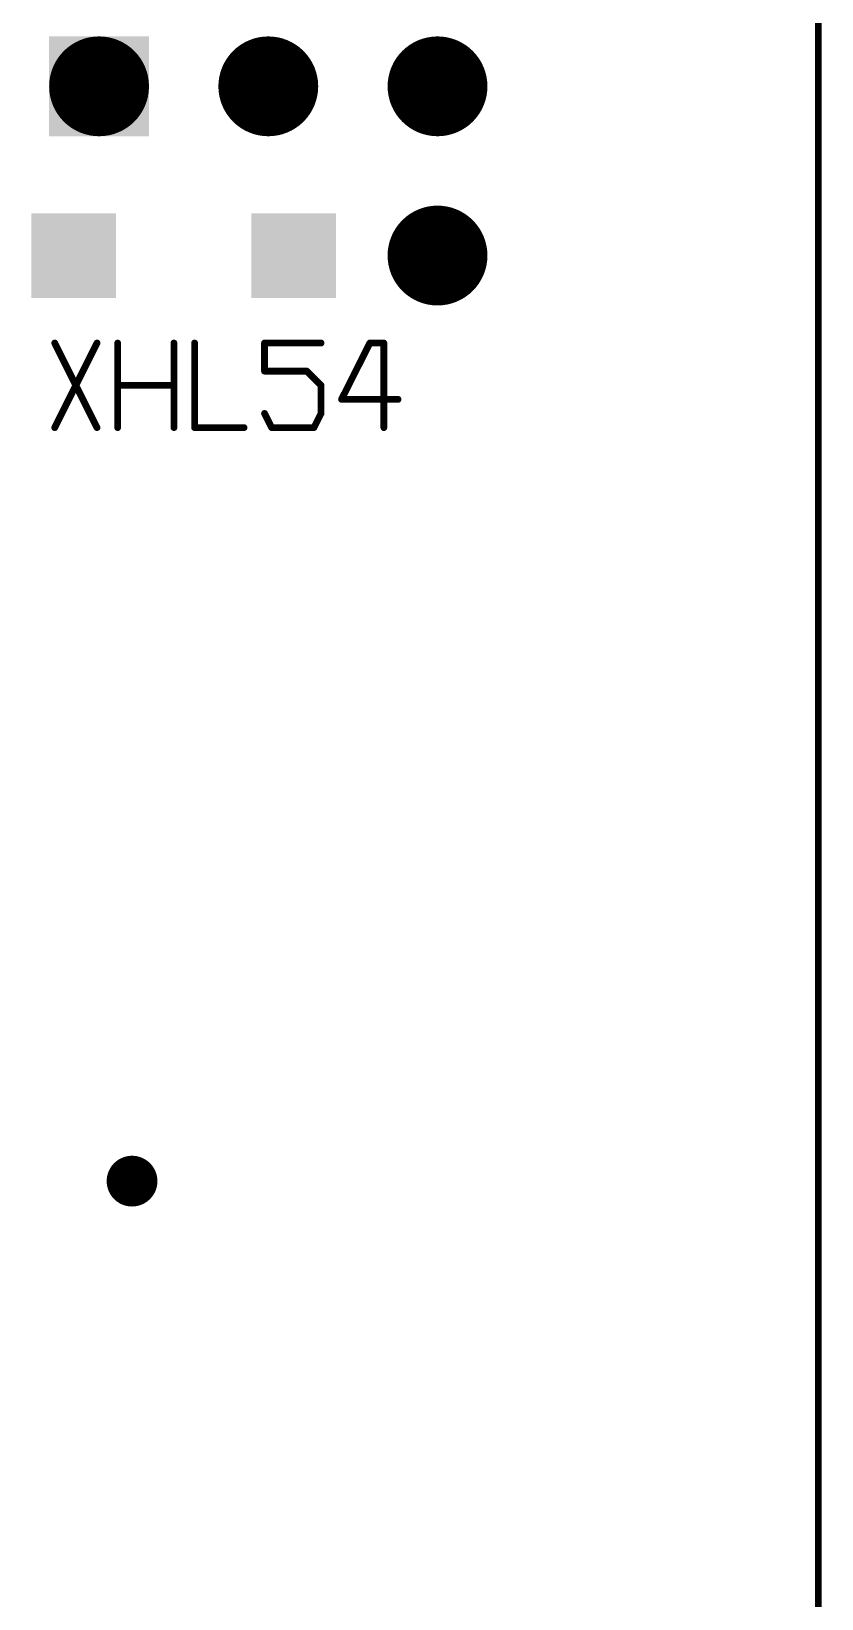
# Model space of a CAD drawing. Header units: millimetres. Extents: x 451 to 799, y 260 to 388.
# Drawn here: x 786.93 to 798.79, y 300.34 to 323.87 of the extents above; entities that cross this region are included whole.
import ezdxf

# ---------------------------------------------------------------- set-up
doc = ezdxf.new("R2010")
doc.units = ezdxf.units.MM
for name, color, linetype in [('3_A_', 4, 'Continuous'), ('4_A_', 54, 'Continuous'), ('5_A_', 7, 'Continuous'), ('8_A_', 3, 'Continuous')]:
    doc.layers.add(name, color=color, linetype=linetype)

# ---------------------------------------------------------------- blocks, each defined once
blk = doc.blocks.new('D24ROUND1_4986X1_4986')
blk.add_lwpolyline([(0.37465, 0, 0.7493, 0.7493, 1), (-0.37465, 0, 0.7493, 0.7493, 1), (0.37465, 0, 0.7493, 0.7493, 0)], format="xyseb")
blk = doc.blocks.new('D35ROUND0_762X0_762')
blk.add_lwpolyline([(0.1905, 0, 0.381, 0.381, 1), (-0.1905, 0, 0.381, 0.381, 1), (0.1905, 0, 0.381, 0.381, 0)], format="xyseb")
blk = doc.blocks.new('D16SQUARE1_27X1_27')
blk.add_solid([(-0.635, -0.635), (0.635, -0.635), (-0.635, 0.635), (0.635, 0.635)])
blk = doc.blocks.new('D41SQUARE1_4986X1_4986')
blk.add_solid([(-0.7493, -0.7493), (0.7493, -0.7493), (-0.7493, 0.7493), (0.7493, 0.7493)])
blk = doc.blocks.new('D47ROUND0_381X0_381')
blk.add_lwpolyline([(0.09525, 0, 0.1905, 0.1905, 1), (-0.09525, 0, 0.1905, 0.1905, 1), (0.09525, 0, 0.1905, 0.1905, 0)], format="xyseb")

msp = doc.modelspace()

# ---------------------------------------------------------------- linework, layer by layer
at = {"layer": '5_A_'}
for points in [[(787.912, 317.922, 0.102, 0.102, 0), (787.277, 319.192, 0.102, 0.102, 0)], [(787.912, 319.192, 0.102, 0.102, 0), (787.277, 317.922, 0.102, 0.102, 0)], [(788.222, 317.922, 0.102, 0.102, 0), (788.222, 319.192, 0.102, 0.102, 0)], [(789.068, 317.922, 0.102, 0.102, 0), (789.068, 319.192, 0.102, 0.102, 0)], [(789.378, 317.922, 0.102, 0.102, 0), (789.378, 319.192, 0.102, 0.102, 0)], [(790.427, 318.77, 0.102, 0.102, 0), (790.427, 319.192, 0.102, 0.102, 0)], [(790.427, 319.192, 0.102, 0.102, 0), (791.275, 319.192, 0.102, 0.102, 0)], [(791.582, 318.346, 0.102, 0.102, 0), (792.007, 319.192, 0.102, 0.102, 0)], [(792.007, 319.192, 0.102, 0.102, 0), (792.217, 319.192, 0.102, 0.102, 0)], [(792.217, 319.192, 0.102, 0.102, 0), (792.217, 317.922, 0.102, 0.102, 0)], [(791.062, 318.77, 0.102, 0.102, 0), (790.427, 318.77, 0.102, 0.102, 0)], [(791.275, 318.557, 0.102, 0.102, 0), (791.062, 318.77, 0.102, 0.102, 0)], [(789.068, 318.557, 0.102, 0.102, 0), (788.222, 318.557, 0.102, 0.102, 0)], [(791.275, 318.135, 0.102, 0.102, 0), (791.275, 318.557, 0.102, 0.102, 0)], [(792.431, 318.346, 0.102, 0.102, 0), (791.582, 318.346, 0.102, 0.102, 0)], [(790.427, 318.135, 0.102, 0.102, 0), (790.533, 317.922, 0.102, 0.102, 0)], [(791.168, 317.922, 0.102, 0.102, 0), (791.275, 318.135, 0.102, 0.102, 0)], [(790.119, 317.922, 0.102, 0.102, 0), (789.378, 317.922, 0.102, 0.102, 0)], [(790.533, 317.922, 0.102, 0.102, 0), (791.168, 317.922, 0.102, 0.102, 0)]]:
    msp.add_lwpolyline(points, format="xyseb", dxfattribs=at)
for points in [[(787.252, 319.192, 0.0508, 0.0508, 1), (787.303, 319.192, 0.0508, 0.0508, 1), (787.252, 319.192, 0.0508, 0.0508, 0)], [(787.252, 319.192, 0.0508, 0.0508, 1), (787.303, 319.192, 0.0508, 0.0508, 1), (787.252, 319.192, 0.0508, 0.0508, 0)], [(787.887, 319.192, 0.0508, 0.0508, 1), (787.938, 319.192, 0.0508, 0.0508, 1), (787.887, 319.192, 0.0508, 0.0508, 0)], [(788.197, 319.192, 0.0508, 0.0508, 1), (788.247, 319.192, 0.0508, 0.0508, 1), (788.197, 319.192, 0.0508, 0.0508, 0)], [(788.197, 319.192, 0.0508, 0.0508, 1), (788.247, 319.192, 0.0508, 0.0508, 1), (788.197, 319.192, 0.0508, 0.0508, 0)], [(789.042, 319.192, 0.0508, 0.0508, 1), (789.093, 319.192, 0.0508, 0.0508, 1), (789.042, 319.192, 0.0508, 0.0508, 0)], [(789.042, 319.192, 0.0508, 0.0508, 1), (789.093, 319.192, 0.0508, 0.0508, 1), (789.042, 319.192, 0.0508, 0.0508, 0)], [(789.352, 319.192, 0.0508, 0.0508, 1), (789.403, 319.192, 0.0508, 0.0508, 1), (789.352, 319.192, 0.0508, 0.0508, 0)], [(789.352, 319.192, 0.0508, 0.0508, 1), (789.403, 319.192, 0.0508, 0.0508, 1), (789.352, 319.192, 0.0508, 0.0508, 0)], [(790.401, 319.192, 0.0508, 0.0508, 1), (790.452, 319.192, 0.0508, 0.0508, 1), (790.401, 319.192, 0.0508, 0.0508, 0)], [(790.401, 319.192, 0.0508, 0.0508, 1), (790.452, 319.192, 0.0508, 0.0508, 1), (790.401, 319.192, 0.0508, 0.0508, 0)], [(790.401, 319.192, 0.0508, 0.0508, 1), (790.452, 319.192, 0.0508, 0.0508, 1), (790.401, 319.192, 0.0508, 0.0508, 0)], [(791.25, 319.192, 0.0508, 0.0508, 1), (791.301, 319.192, 0.0508, 0.0508, 1), (791.25, 319.192, 0.0508, 0.0508, 0)], [(791.25, 319.192, 0.0508, 0.0508, 1), (791.301, 319.192, 0.0508, 0.0508, 1), (791.25, 319.192, 0.0508, 0.0508, 0)], [(791.981, 319.192, 0.0508, 0.0508, 1), (792.032, 319.192, 0.0508, 0.0508, 1), (791.981, 319.192, 0.0508, 0.0508, 0)], [(791.981, 319.192, 0.0508, 0.0508, 1), (792.032, 319.192, 0.0508, 0.0508, 1), (791.981, 319.192, 0.0508, 0.0508, 0)], [(791.981, 319.192, 0.0508, 0.0508, 1), (792.032, 319.192, 0.0508, 0.0508, 1), (791.981, 319.192, 0.0508, 0.0508, 0)], [(792.192, 319.192, 0.0508, 0.0508, 1), (792.243, 319.192, 0.0508, 0.0508, 1), (792.192, 319.192, 0.0508, 0.0508, 0)], [(792.192, 319.192, 0.0508, 0.0508, 1), (792.243, 319.192, 0.0508, 0.0508, 1), (792.192, 319.192, 0.0508, 0.0508, 0)], [(792.192, 319.192, 0.0508, 0.0508, 1), (792.243, 319.192, 0.0508, 0.0508, 1), (792.192, 319.192, 0.0508, 0.0508, 0)], [(790.401, 318.77, 0.0508, 0.0508, 1), (790.452, 318.77, 0.0508, 0.0508, 1), (790.401, 318.77, 0.0508, 0.0508, 0)], [(790.401, 318.77, 0.0508, 0.0508, 1), (790.452, 318.77, 0.0508, 0.0508, 1), (790.401, 318.77, 0.0508, 0.0508, 0)], [(790.401, 318.77, 0.0508, 0.0508, 1), (790.452, 318.77, 0.0508, 0.0508, 1), (790.401, 318.77, 0.0508, 0.0508, 0)], [(791.036, 318.77, 0.0508, 0.0508, 1), (791.087, 318.77, 0.0508, 0.0508, 1), (791.036, 318.77, 0.0508, 0.0508, 0)], [(791.036, 318.77, 0.0508, 0.0508, 1), (791.087, 318.77, 0.0508, 0.0508, 1), (791.036, 318.77, 0.0508, 0.0508, 0)], [(791.036, 318.77, 0.0508, 0.0508, 1), (791.087, 318.77, 0.0508, 0.0508, 1), (791.036, 318.77, 0.0508, 0.0508, 0)], [(788.197, 318.557, 0.0508, 0.0508, 1), (788.247, 318.557, 0.0508, 0.0508, 1), (788.197, 318.557, 0.0508, 0.0508, 0)], [(788.197, 318.557, 0.0508, 0.0508, 1), (788.247, 318.557, 0.0508, 0.0508, 1), (788.197, 318.557, 0.0508, 0.0508, 0)], [(789.042, 318.557, 0.0508, 0.0508, 1), (789.093, 318.557, 0.0508, 0.0508, 1), (789.042, 318.557, 0.0508, 0.0508, 0)], [(791.25, 318.557, 0.0508, 0.0508, 1), (791.301, 318.557, 0.0508, 0.0508, 1), (791.25, 318.557, 0.0508, 0.0508, 0)], [(791.25, 318.557, 0.0508, 0.0508, 1), (791.301, 318.557, 0.0508, 0.0508, 1), (791.25, 318.557, 0.0508, 0.0508, 0)], [(791.25, 318.557, 0.0508, 0.0508, 1), (791.301, 318.557, 0.0508, 0.0508, 1), (791.25, 318.557, 0.0508, 0.0508, 0)], [(791.557, 318.346, 0.0508, 0.0508, 1), (791.608, 318.346, 0.0508, 0.0508, 1), (791.557, 318.346, 0.0508, 0.0508, 0)], [(791.557, 318.346, 0.0508, 0.0508, 1), (791.608, 318.346, 0.0508, 0.0508, 1), (791.557, 318.346, 0.0508, 0.0508, 0)], [(791.557, 318.346, 0.0508, 0.0508, 1), (791.608, 318.346, 0.0508, 0.0508, 1), (791.557, 318.346, 0.0508, 0.0508, 0)], [(792.405, 318.346, 0.0508, 0.0508, 1), (792.456, 318.346, 0.0508, 0.0508, 1), (792.405, 318.346, 0.0508, 0.0508, 0)], [(790.401, 318.135, 0.0508, 0.0508, 1), (790.452, 318.135, 0.0508, 0.0508, 1), (790.401, 318.135, 0.0508, 0.0508, 0)], [(791.25, 318.135, 0.0508, 0.0508, 1), (791.301, 318.135, 0.0508, 0.0508, 1), (791.25, 318.135, 0.0508, 0.0508, 0)], [(791.25, 318.135, 0.0508, 0.0508, 1), (791.301, 318.135, 0.0508, 0.0508, 1), (791.25, 318.135, 0.0508, 0.0508, 0)], [(791.25, 318.135, 0.0508, 0.0508, 1), (791.301, 318.135, 0.0508, 0.0508, 1), (791.25, 318.135, 0.0508, 0.0508, 0)], [(787.252, 317.922, 0.0508, 0.0508, 1), (787.303, 317.922, 0.0508, 0.0508, 1), (787.252, 317.922, 0.0508, 0.0508, 0)], [(787.252, 317.922, 0.0508, 0.0508, 1), (787.303, 317.922, 0.0508, 0.0508, 1), (787.252, 317.922, 0.0508, 0.0508, 0)], [(787.887, 317.922, 0.0508, 0.0508, 1), (787.938, 317.922, 0.0508, 0.0508, 1), (787.887, 317.922, 0.0508, 0.0508, 0)], [(788.197, 317.922, 0.0508, 0.0508, 1), (788.247, 317.922, 0.0508, 0.0508, 1), (788.197, 317.922, 0.0508, 0.0508, 0)], [(789.042, 317.922, 0.0508, 0.0508, 1), (789.093, 317.922, 0.0508, 0.0508, 1), (789.042, 317.922, 0.0508, 0.0508, 0)], [(789.352, 317.922, 0.0508, 0.0508, 1), (789.403, 317.922, 0.0508, 0.0508, 1), (789.352, 317.922, 0.0508, 0.0508, 0)], [(789.352, 317.922, 0.0508, 0.0508, 1), (789.403, 317.922, 0.0508, 0.0508, 1), (789.352, 317.922, 0.0508, 0.0508, 0)], [(789.352, 317.922, 0.0508, 0.0508, 1), (789.403, 317.922, 0.0508, 0.0508, 1), (789.352, 317.922, 0.0508, 0.0508, 0)], [(790.094, 317.922, 0.0508, 0.0508, 1), (790.145, 317.922, 0.0508, 0.0508, 1), (790.094, 317.922, 0.0508, 0.0508, 0)], [(790.508, 317.922, 0.0508, 0.0508, 1), (790.559, 317.922, 0.0508, 0.0508, 1), (790.508, 317.922, 0.0508, 0.0508, 0)], [(790.508, 317.922, 0.0508, 0.0508, 1), (790.559, 317.922, 0.0508, 0.0508, 1), (790.508, 317.922, 0.0508, 0.0508, 0)], [(790.508, 317.922, 0.0508, 0.0508, 1), (790.559, 317.922, 0.0508, 0.0508, 1), (790.508, 317.922, 0.0508, 0.0508, 0)], [(791.143, 317.922, 0.0508, 0.0508, 1), (791.194, 317.922, 0.0508, 0.0508, 1), (791.143, 317.922, 0.0508, 0.0508, 0)], [(791.143, 317.922, 0.0508, 0.0508, 1), (791.194, 317.922, 0.0508, 0.0508, 1), (791.143, 317.922, 0.0508, 0.0508, 0)], [(791.143, 317.922, 0.0508, 0.0508, 1), (791.194, 317.922, 0.0508, 0.0508, 1), (791.143, 317.922, 0.0508, 0.0508, 0)], [(792.192, 317.922, 0.0508, 0.0508, 1), (792.243, 317.922, 0.0508, 0.0508, 1), (792.192, 317.922, 0.0508, 0.0508, 0)], [(792.192, 317.922, 0.0508, 0.0508, 1), (792.243, 317.922, 0.0508, 0.0508, 1), (792.192, 317.922, 0.0508, 0.0508, 0)]]:
    msp.add_lwpolyline(points, format="xyseb", close=True, dxfattribs=at)
at = {"layer": '8_A_'}
msp.add_lwpolyline([(798.738, 262.72, 0.102, 0.102, 0), (798.738, 379.512, 0.102, 0.102, 0)], format="xyseb", dxfattribs=at)

# ---------------------------------------------------------------- block references
at = {"layer": '3_A_'}
for name, p in [('D24ROUND1_4986X1_4986', (787.943, 323.045)), ('D24ROUND1_4986X1_4986', (790.483, 323.045)), ('D24ROUND1_4986X1_4986', (793.023, 323.045)), ('D24ROUND1_4986X1_4986', (793.023, 320.505)), ('D35ROUND0_762X0_762', (788.438, 306.611))]:
    msp.add_blockref(name, p, dxfattribs=at)
at = {"layer": '4_A_'}
for name, p in [('D41SQUARE1_4986X1_4986', (787.943, 323.045)), ('D24ROUND1_4986X1_4986', (790.483, 323.045)), ('D24ROUND1_4986X1_4986', (793.023, 323.045)), ('D24ROUND1_4986X1_4986', (793.023, 320.505)), ('D16SQUARE1_27X1_27', (787.562, 320.505)), ('D16SQUARE1_27X1_27', (790.864, 320.505)), ('D35ROUND0_762X0_762', (788.438, 306.611))]:
    msp.add_blockref(name, p, dxfattribs=at)
at = {"layer": '8_A_'}
msp.add_blockref('D47ROUND0_381X0_381', (788.438, 306.611), dxfattribs=at)

doc.saveas('drawing.dxf')
